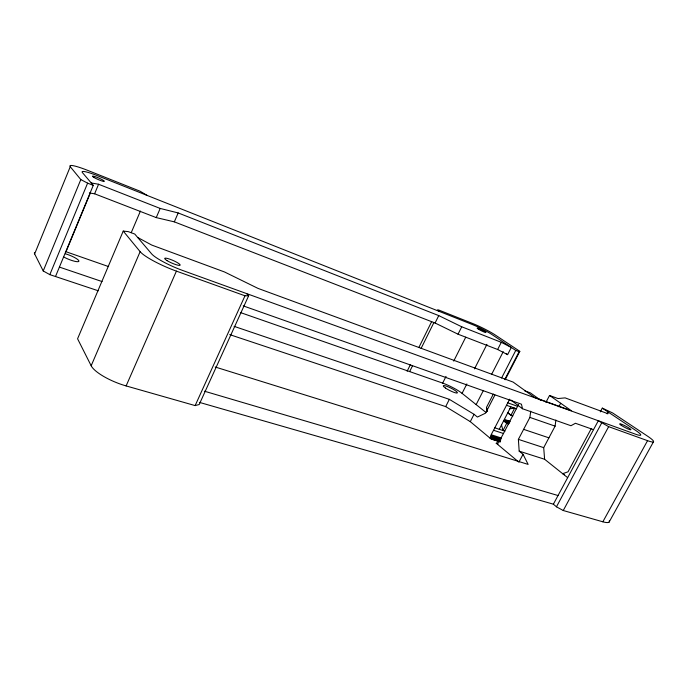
<?xml version="1.0" encoding="UTF-8"?>
<svg xmlns="http://www.w3.org/2000/svg" width="688" height="688" viewBox="0 0 688 688"><rect width="100%" height="100%" fill="white"/><g stroke="black" fill="none" stroke-linecap="round" stroke-linejoin="round"><path stroke-width="1.03" d="M567.634 477.644L544.612 459.257L543.701 447.647L555.104 426.139L555.878 420.015M215.206 367.005L528.143 464.417L523.043 454.304L519.173 451.139L518.382 439.365L529.889 417.418L530.723 411.192M500.193 441.773L491.198 438.884C489.615 434.868 493.537 431.367 494.81 427.816L509.679 399.169M98.281 290.792L49.828 274.641L43.224 270.96L34.641 253.932L70.253 166.711A24.123 2.976 23.4 0 1 87.858 170.443L140.137 191.238L147.094 195.409M43.224 270.96L80.814 179.577L70.253 166.711M49.828 274.641L87.608 183.146L80.814 179.577M55.496 276.533L93.267 185.356L82.457 172.628A20.958 2.606 23.5 0 1 97.507 175.724L472.14 324.452A15.987 1.677 26.3 0 1 491.929 334.531L515.768 350.433L519.07 351.723L519.827 351.327L495.265 335.013A18.232 1.901 26.3 0 0 472.725 323.532L438.514 309.927L437.362 310.056L439.391 311.449M90.489 192.666L66.014 251.731L108.627 266.6M94.609 193.792L98.573 184.255L160.175 208.438L178.183 212.945L438.746 315.603L461.734 326.791L501.303 342.323L511.296 347.457L507.606 354.647L497.639 349.495L458.027 334.196L435.083 323.007L174.322 221.854L156.245 217.597L94.609 193.792L89.337 192.95M600.28 411.88L602.292 408.13L635.463 430.258A20.322 2.46 27.6 0 1 635.325 434.128L182.664 270.47A26.858 4.584 23.7 0 1 151.584 253.82L134.779 234.058L128.252 231.624L123.238 231.073L77.572 338.78L91.177 365.758A30.676 8.867 22.1 0 0 126.119 385.925L195.143 405.593L199.202 404.518L248.669 295.72L246.467 293.535M131.219 232.699L140.421 211.07M91.177 365.758L140.137 251.653L123.238 231.073M156.245 217.597L160.175 208.438M174.322 221.854L178.183 212.945M126.119 385.925L176.412 271.124A31.373 5.418 23.6 0 1 140.137 251.653M195.143 405.593L244.988 295.797L248.669 295.72M407.141 371.219L410.444 364.528M418.949 347.328L431.694 321.52M409.652 371.589L412.508 365.81M421.082 348.463L433.947 322.457M435.083 323.007L438.746 315.603M458.027 334.196L461.734 326.791M240.396 312.55L442.668 383.104L446.03 376.405M453.727 361.088L465.75 337.163M229.706 334.609L445.686 406.608L449.35 399.35L474.058 414.305L477.412 417.057L485.573 413.153L494.896 395.041M486.055 412.516L462.069 393.355L466.851 383.938M474.505 368.854L486.941 344.353M497.639 349.495L501.303 342.323M476.148 404.604L483.406 390.423M491.628 374.349L503.238 351.663M500.116 441.92L491.12 439.03L470.291 421.649L474.058 414.305M486.743 411.252L486.476 407.408L493.313 394.112M501.612 377.97L515.768 350.433M504.915 379.217L519.07 351.723M505.181 379.767L519.827 351.327M494.81 427.816L499.264 429.286L510.857 406.823M523.043 454.304L518.907 462.164L496.229 443.244C500.279 442.874 500.907 437.267 502.997 434.412L518.546 404.475M503.547 420.884L506.712 423.378L503.005 430.525L499.264 429.286M545.928 402.342L549.549 395.454L557.985 398.55L565.123 397.879L607.994 413.729L608.106 412.009L607.134 413.823M558.837 406.737L560.686 403.245M591.207 428.727L568.039 471.796L562.689 473.697L564.573 474.703M553.376 504.184L598.311 420.746L608.648 426.663L647.554 440.664L602.851 521.796L563.248 510.513L556.454 506.807L553.376 504.184L199.382 402.368M556.454 506.807L601.647 423.043M563.248 510.513L608.648 426.663M609.147 522.046L653.454 441.825M509.722 408.81L514.633 408.139L510.96 415.285L512.887 415.948M91.22 182.948L98.573 184.255M204.456 391.205L558.037 495.532M519.173 451.139L544.612 459.257M496.229 443.244L498.241 443.88M490.793 436.708L500.778 439.924M490.819 437.663L499.815 440.561M489.658 437.809L492.651 438.772M491.017 438.523L500.013 441.421M491.258 434.739L501.234 437.981M490.94 435.71L500.924 438.944M493.571 430.267L503.539 433.535M518.382 439.365L543.701 447.647M504.949 431.161L503.005 430.525L501.432 424.634M523.637 429.355L548.904 437.835M506.712 423.378L508.656 424.032M59.409 267.09L102.056 281.555M234.066 326.336L449.35 399.35M504.433 419.396L510.109 421.314M529.889 417.418L555.104 426.139M506.48 405.292L516.576 408.818M510.84 400.02L522.502 408.749L570.945 425.726L575.435 423.275L593.512 429.665M507.77 402.85L517.694 406.333M243.208 305.876L521.452 404.2L522.502 408.749M176.412 271.124L244.988 295.797M524.454 390.724L530.353 392.865L540.785 400.339M602.292 408.13L612.561 412.912L647.331 436.011A23.487 2.838 27.7 0 1 647.554 440.664M87.608 183.146L93.267 185.356M137.686 237.472L151.799 245.091L224.555 271.984L258 288.392L513.11 382.072L534.395 397.363L571.41 410.753L549.549 395.454M445.686 406.608L470.291 421.649M505.861 353.451L507.606 354.647M507.761 412.817L510.96 415.285L507.787 412.757M508.294 420.703L509.885 421.95M486.476 407.408L487.56 411.407M609.319 520.739A23.091 4.704 29.1 0 1 602.851 521.796M442.668 383.104A15.79 2.692 26.7 0 1 462.069 393.355M65.317 253.777A10.32 2.073 22.2 0 1 78.905 261.268A10.32 2.073 22.2 0 1 63.881 257.063M34.641 253.932A23.71 4.928 21.9 0 1 34.546 252.505M509.24 423.378A3.044 0.525 27.4 0 1 505.585 421.477A3.044 0.525 27.4 0 1 505.62 420.703A3.044 0.525 27.4 0 1 509.275 422.466M621.29 425.347A6.347 0.765 27.6 0 0 630.75 429.828A6.347 0.765 27.6 0 0 623.913 425.253A6.347 0.765 27.6 0 0 621.29 425.347M167.15 260.666A8.428 1.436 23.7 0 0 179.989 265.319A8.428 1.436 23.7 0 0 170.246 259.333A8.428 1.436 23.7 0 0 167.15 260.666M445.497 388.049A7.895 1.342 26.7 0 0 457.228 392.994A7.895 1.342 26.7 0 0 448.284 386.88A7.895 1.342 26.7 0 0 445.497 388.049M478.676 329.337A4.988 0.525 26.3 0 0 485.934 332.528A4.988 0.525 26.3 0 0 479.949 328.967A4.988 0.525 26.3 0 0 478.676 329.337M93.955 177.452A6.553 0.817 23.5 0 0 104.146 181.477A6.553 0.817 23.5 0 0 97.128 177.349A6.553 0.817 23.5 0 0 93.955 177.452"/></g></svg>
